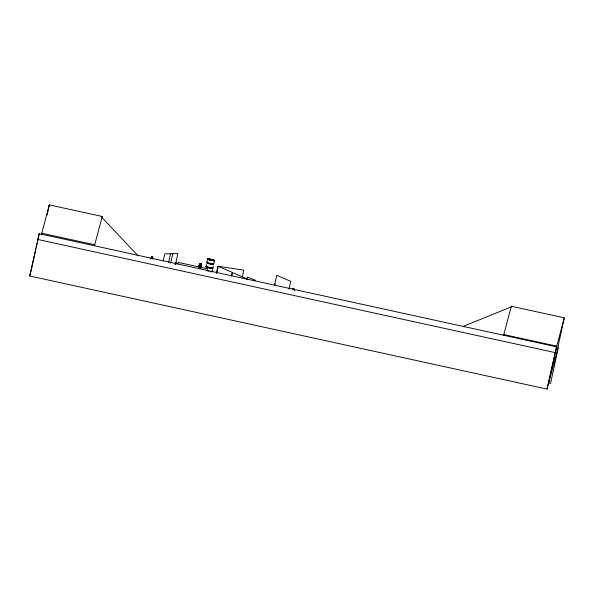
<?xml version="1.0" encoding="UTF-8"?>
<svg xmlns="http://www.w3.org/2000/svg" width="594" height="594" viewBox="0 0 594 594"><rect width="100%" height="100%" fill="white"/><g stroke="black" fill="none" stroke-linecap="round" stroke-linejoin="round"><path stroke-width="0.89" d="M201.069 266.327L201.091 263.743L200.245 263.365L198.968 265.325L198.834 267.181M152.569 258.769L152.621 257.068L152.762 258.88M198.663 267.151L199.02 265.332L200.304 263.38L201.091 263.743L199.681 267.775L199.807 265.718L200.497 263.862L200.564 266.075L199.896 267.879M152.213 258.709L152.034 257.187M29.7 275.98L39.204 233.702L556.571 346.829L547.067 389.1L29.7 275.98L31.237 270.24M31.43 269.349L35.9 248.856M36.286 247.074L37.066 243.51M37.452 241.721L39.204 233.702M41.328 234.986L49.295 204.9L102.25 216.476L102.02 217.545L138.194 255.925M47.089 215.021L49.295 204.9M163.298 260.721L164.798 253.846L177.873 253.586L175.557 264.226M168.651 262.325L170.523 253.735M170.708 263.142L172.772 253.69M175.163 264.182L175.765 262.414M175.341 264.233L175.943 262.466L175.549 262.422M177.814 264.122L178.193 262.407L207.596 268.83L207.224 270.552M198.448 267.055L198.827 265.332L199.213 265.459M199.049 267.285L200.304 263.446M200.52 268.013L200.891 266.298L201.359 266.424L200.965 267.961M200.572 267.991L201.062 263.795L201.277 266.424M206.021 266.29L206.4 264.612M206.912 262.258L207.61 259.021M212.051 271.71L212.749 268.466M212.897 267.79L213.268 266.119M213.781 263.766L214.486 260.528A3.527 0.394 12.3 0 0 209.415 259.058A3.527 0.394 12.3 0 0 209.237 259.719A3.527 0.394 12.3 0 0 214.493 260.521M216.402 273.084L217.901 266.209L243.8 270.151L242.3 277.027M216.743 273.233L218.243 266.357L232.195 272.379L231.445 275.816M231.705 276.01L232.454 272.572L246.406 278.601M246.814 279.729L247.379 277.153L255.687 280.361M274.495 285.61L276.745 275.297L290.696 281.318L289.011 289.055M292.241 288.498L294.008 288.803L294.609 290.11M294.008 288.803L294.743 290.57M558.442 347.208L550.541 383.442L548.678 383.033L556.251 354.744L564.3 317.835L511.345 306.252L511.189 306.942L463.194 326.381M564.3 317.835L556.719 346.139L547.067 389.1M102.25 216.476L94.439 245.849L94.676 244.787L41.714 233.212M511.345 306.252L503.615 335.246L503.764 334.563L556.719 346.139M48.656 207.18L49.064 205.962M151.626 258.435L152.086 257.202M151.032 258.88L151.841 256.771M210.989 259.645C210.952 259.081 211.613 260.283 210.84 259.43M211.39 259.541L210.967 259.444M211.152 259.749L210.825 259.578M211.197 260.276L210.632 260.217L211.13 260.254M211.538 259.823L211.063 259.749M210.796 260.269L211.011 260.261M211.434 259.741L210.922 259.504M152.591 257.12L152.821 258.887M150.579 258.665L151.841 256.705L152.651 257.135M37.667 239.441L555.034 352.569M293.347 289.063L292.783 288.974M212.348 268.184A3.519 0.394 12.3 0 1 209.214 268.102A3.519 0.394 12.3 0 1 206.385 266.877M212.437 267.953A3.571 0.401 12.3 0 1 209.266 267.872A3.571 0.401 12.3 0 1 206.4 266.632M211.65 271.317A3.505 0.394 12.3 0 1 210.254 271.562M208.531 271.235A3.505 0.394 12.3 0 1 207.648 271.035M211.642 271.421A3.527 0.394 12.3 0 1 211.91 271.785A3.519 0.394 12.3 0 0 211.605 271.577M210.974 271.755A3.527 0.394 12.3 0 1 210.246 271.658M213.64 264.092A3.571 0.401 12.3 0 1 210.142 263.84A3.571 0.401 12.3 0 1 206.905 262.615M212.496 267.508A3.519 0.394 12.3 0 1 209.363 267.419A3.519 0.394 12.3 0 1 206.534 266.201M213.543 264.315A3.519 0.394 12.3 0 1 210.098 264.063A3.519 0.394 12.3 0 1 206.898 262.86M212.481 267.746A3.571 0.401 12.3 0 1 209.311 267.664A3.571 0.401 12.3 0 1 206.445 266.424M213.684 263.885A3.571 0.401 12.3 0 1 210.187 263.632A3.571 0.401 12.3 0 1 206.95 262.407M213.692 263.639A3.519 0.394 12.3 0 1 209.793 263.291A3.519 0.394 12.3 0 1 207.417 262.169M275.044 284.281L274.643 284.155L275.044 284.281M209.281 259.585A3.505 0.394 12.3 0 0 214.508 260.38A3.505 0.394 12.3 0 0 209.452 258.932A3.505 0.394 12.3 0 0 209.281 259.585M209.207 259.934A3.505 0.394 12.3 0 0 214.427 260.729A3.505 0.394 12.3 0 0 209.378 259.281A3.505 0.394 12.3 0 0 209.207 259.934"/></g></svg>
